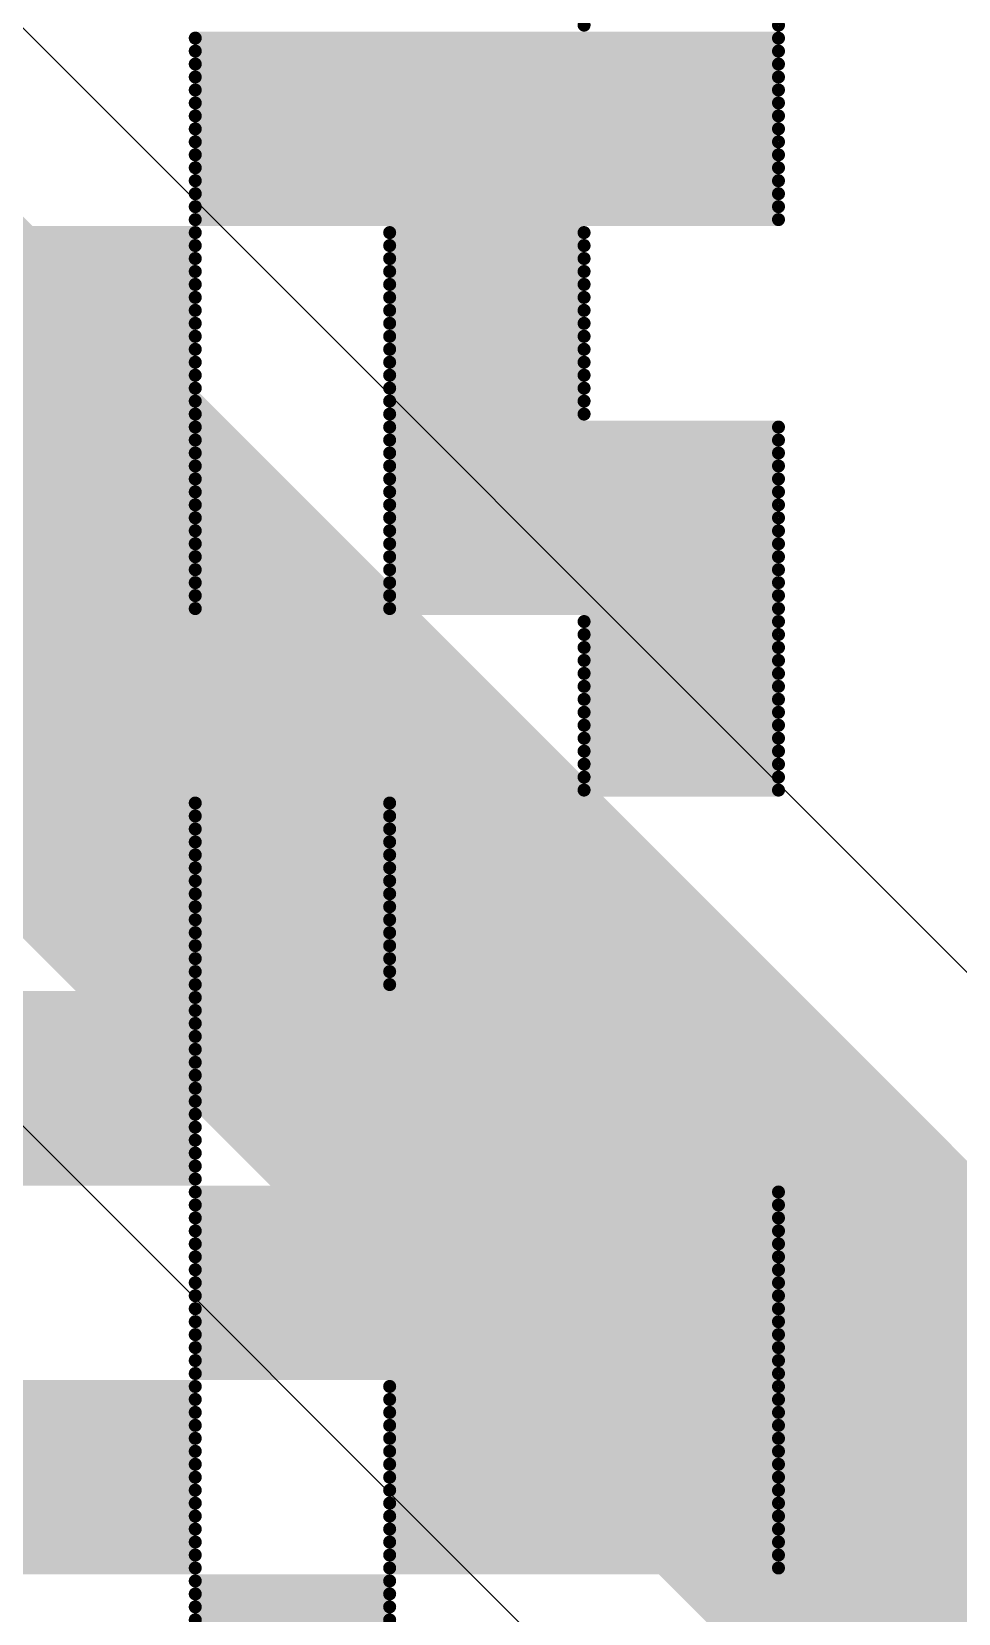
# Model space of a CAD drawing. Header units: millimetres. Extents: x 56 to 179, y 42 to 122.
# Drawn here: x 77.327 to 79.143, y 63.03 to 66.129 of the extents above; entities that cross this region are included whole.
import ezdxf

# ---------------------------------------------------------------- set-up
doc = ezdxf.new("R2010")
doc.units = ezdxf.units.MM
doc.layers.add('BottomLayer', color=5, linetype='Continuous')
doc.layers.add('TopOverlay', color=2, linetype='Continuous')

msp = doc.modelspace()

# ---------------------------------------------------------------- linework, layer by layer
at = {"layer": 'BottomLayer'}
for p, q in [((86.8978, 56.5479), (72.0405, 71.4052)), ((70.7422, 70.5524), (85.5995, 55.6951))]:
    msp.add_line(p, q, dxfattribs=at)
at = {"layer": 'BottomLayer', "const_width": 1}
msp.add_lwpolyline([(71.28, 71.0901), (86.36, 56.0101)], dxfattribs=at)
at = {"layer": 'TopOverlay', "const_width": 0.0254}
for points in [[(77.6478, 66.1162), (78.7908, 66.1162)], [(77.6478, 66.0908), (78.7908, 66.0908)], [(77.6478, 66.0654), (78.7908, 66.0654)], [(77.6478, 66.04), (78.7908, 66.04)], [(77.6478, 66.0146), (78.7908, 66.0146)], [(77.6478, 65.9892), (78.7908, 65.9892)], [(77.6478, 65.9638), (78.7908, 65.9638)], [(77.6478, 65.9384), (78.7908, 65.9384)], [(77.6478, 65.913), (78.7908, 65.913)], [(77.6478, 65.8876), (78.7908, 65.8876)], [(77.6478, 65.8622), (78.7908, 65.8622)], [(77.6478, 65.8368), (78.7908, 65.8368)], [(77.6478, 65.8114), (78.7908, 65.8114)], [(77.6478, 65.786), (78.7908, 65.786)], [(77.6478, 65.7606), (78.7908, 65.7606)], [(77.2668, 65.7352), (77.6478, 65.7352)], [(78.0288, 65.7352), (78.4098, 65.7352)], [(77.2668, 65.7098), (77.6478, 65.7098)], [(77.2668, 65.6844), (77.6478, 65.6844)], [(78.0288, 65.7098), (78.4098, 65.7098)], [(78.0288, 65.6844), (78.4098, 65.6844)], [(77.2668, 65.659), (77.6478, 65.659)], [(78.0288, 65.659), (78.4098, 65.659)], [(77.2668, 65.6336), (77.6478, 65.6336)], [(78.0288, 65.6336), (78.4098, 65.6336)], [(77.2668, 65.6082), (77.6478, 65.6082)], [(78.0288, 65.6082), (78.4098, 65.6082)], [(77.2668, 65.5828), (77.6478, 65.5828)], [(78.0288, 65.5828), (78.4098, 65.5828)], [(77.2668, 65.5574), (77.6478, 65.5574)], [(77.2668, 65.532), (77.6478, 65.532)], [(78.0288, 65.5574), (78.4098, 65.5574)], [(78.0288, 65.532), (78.4098, 65.532)], [(77.2668, 65.5066), (77.6478, 65.5066)], [(78.0288, 65.5066), (78.4098, 65.5066)], [(77.2668, 65.4812), (77.6478, 65.4812)], [(78.0288, 65.4812), (78.4098, 65.4812)], [(77.2668, 65.4558), (77.6478, 65.4558)], [(78.0288, 65.4558), (78.4098, 65.4558)], [(77.2668, 65.4304), (77.6478, 65.4304)], [(77.2668, 65.405), (77.6478, 65.405)], [(78.0288, 65.4304), (78.4098, 65.4304)], [(78.0288, 65.405), (78.4098, 65.405)], [(77.2668, 65.3796), (77.6478, 65.3796)], [(78.0288, 65.3796), (78.4098, 65.3796)], [(75.7682, 65.3542), (77.6478, 65.3542)], [(78.0288, 65.3542), (78.7908, 65.3542)], [(75.7682, 65.3288), (77.6478, 65.3288)], [(78.0288, 65.3288), (78.7908, 65.3288)], [(75.7682, 65.3034), (77.6478, 65.3034)], [(78.0288, 65.3034), (78.7908, 65.3034)], [(75.7682, 65.278), (77.6478, 65.278)], [(75.7682, 65.2526), (77.6478, 65.2526)], [(78.0288, 65.278), (78.7908, 65.278)], [(78.0288, 65.2526), (78.7908, 65.2526)], [(75.7682, 65.2272), (77.6478, 65.2272)], [(78.0288, 65.2272), (78.7908, 65.2272)], [(75.7682, 65.2018), (77.6478, 65.2018)], [(78.0288, 65.2018), (78.7908, 65.2018)], [(75.7682, 65.1764), (77.6478, 65.1764)], [(78.0288, 65.1764), (78.7908, 65.1764)], [(75.7682, 65.151), (77.6478, 65.151)], [(75.7682, 65.1256), (77.6478, 65.1256)], [(78.0288, 65.151), (78.7908, 65.151)], [(78.0288, 65.1256), (78.7908, 65.1256)], [(75.7682, 65.1002), (77.6478, 65.1002)], [(78.0288, 65.1002), (78.7908, 65.1002)], [(75.7682, 65.0748), (77.6478, 65.0748)], [(78.0288, 65.0748), (78.7908, 65.0748)], [(75.7682, 65.0494), (77.6478, 65.0494)], [(78.0288, 65.0494), (78.7908, 65.0494)], [(75.7682, 65.024), (77.6478, 65.024)], [(78.0288, 65.024), (78.7908, 65.024)], [(75.7682, 64.9986), (77.6478, 64.9986)], [(78.0288, 64.9986), (78.7908, 64.9986)], [(78.4098, 64.9732), (78.7908, 64.9732)], [(78.4098, 64.9478), (78.7908, 64.9478)], [(78.4098, 64.9224), (78.7908, 64.9224)], [(78.4098, 64.897), (78.7908, 64.897)], [(78.4098, 64.8716), (78.7908, 64.8716)], [(78.4098, 64.8462), (78.7908, 64.8462)], [(78.4098, 64.8208), (78.7908, 64.8208)], [(78.4098, 64.7954), (78.7908, 64.7954)], [(78.4098, 64.77), (78.7908, 64.77)], [(78.4098, 64.7446), (78.7908, 64.7446)], [(78.4098, 64.7192), (78.7908, 64.7192)], [(78.4098, 64.6938), (78.7908, 64.6938)], [(78.4098, 64.6684), (78.7908, 64.6684)], [(78.4098, 64.643), (78.7908, 64.643)], [(77.6478, 64.6176), (78.0288, 64.6176)], [(77.6478, 64.5922), (78.0288, 64.5922)], [(77.6478, 64.5668), (78.0288, 64.5668)], [(77.6478, 64.5414), (78.0288, 64.5414)], [(77.6478, 64.516), (78.0288, 64.516)], [(77.6478, 64.4906), (78.0288, 64.4906)], [(77.6478, 64.4652), (78.0288, 64.4652)], [(77.6478, 64.4398), (78.0288, 64.4398)], [(77.6478, 64.4144), (78.0288, 64.4144)], [(77.6478, 64.389), (78.0288, 64.389)], [(77.6478, 64.3636), (78.0288, 64.3636)], [(77.6478, 64.3382), (78.0288, 64.3382)], [(77.6478, 64.3128), (78.0288, 64.3128)], [(77.6478, 64.2874), (78.0288, 64.2874)], [(77.6478, 64.262), (78.0288, 64.262)], [(76.9112, 64.2366), (77.6478, 64.2366)], [(76.9112, 64.2112), (77.6478, 64.2112)], [(76.9112, 64.1858), (77.6478, 64.1858)], [(76.9112, 64.1604), (77.6478, 64.1604)], [(76.9112, 64.135), (77.6478, 64.135)], [(76.9112, 64.1096), (77.6478, 64.1096)], [(76.9112, 64.0842), (77.6478, 64.0842)], [(76.9112, 64.0588), (77.6478, 64.0588)], [(76.9112, 64.0334), (77.6478, 64.0334)], [(76.9112, 64.008), (77.6478, 64.008)], [(76.9112, 63.9826), (77.6478, 63.9826)], [(76.9112, 63.9572), (77.6478, 63.9572)], [(76.9112, 63.9318), (77.6478, 63.9318)], [(76.9112, 63.9064), (77.6478, 63.9064)], [(76.9112, 63.881), (77.6478, 63.881)], [(77.6478, 63.8556), (78.7908, 63.8556)], [(77.6478, 63.8302), (78.7908, 63.8302)], [(77.6478, 63.8048), (78.7908, 63.8048)], [(77.6478, 63.7794), (78.7908, 63.7794)], [(77.6478, 63.754), (78.7908, 63.754)], [(77.6478, 63.7286), (78.7908, 63.7286)], [(77.6478, 63.7032), (78.7908, 63.7032)], [(77.6478, 63.6778), (78.7908, 63.6778)], [(77.6478, 63.6524), (78.7908, 63.6524)], [(77.6478, 63.627), (78.7908, 63.627)], [(77.6478, 63.6016), (78.7908, 63.6016)], [(77.6478, 63.5762), (78.7908, 63.5762)], [(77.6478, 63.5508), (78.7908, 63.5508)], [(77.6478, 63.5254), (78.7908, 63.5254)], [(77.6478, 63.5), (78.7908, 63.5)], [(76.9112, 63.4746), (77.6478, 63.4746)], [(78.0288, 63.4746), (78.7908, 63.4746)], [(76.9112, 63.4492), (77.6478, 63.4492)], [(76.9112, 63.4238), (77.6478, 63.4238)], [(78.0288, 63.4492), (78.7908, 63.4492)], [(78.0288, 63.4238), (78.7908, 63.4238)], [(76.9112, 63.3984), (77.6478, 63.3984)], [(78.0288, 63.3984), (78.7908, 63.3984)], [(76.9112, 63.373), (77.6478, 63.373)], [(78.0288, 63.373), (78.7908, 63.373)], [(76.9112, 63.3476), (77.6478, 63.3476)], [(78.0288, 63.3476), (78.7908, 63.3476)], [(76.9112, 63.3222), (77.6478, 63.3222)], [(76.9112, 63.2968), (77.6478, 63.2968)], [(78.0288, 63.3222), (78.7908, 63.3222)], [(78.0288, 63.2968), (78.7908, 63.2968)], [(76.9112, 63.2714), (77.6478, 63.2714)], [(78.0288, 63.2714), (78.7908, 63.2714)], [(76.9112, 63.246), (77.6478, 63.246)], [(78.0288, 63.246), (78.7908, 63.246)], [(76.9112, 63.2206), (77.6478, 63.2206)], [(78.0288, 63.2206), (78.7908, 63.2206)], [(76.9112, 63.1952), (77.6478, 63.1952)], [(78.0288, 63.1952), (78.7908, 63.1952)], [(76.9112, 63.1698), (77.6478, 63.1698)], [(76.9112, 63.1444), (77.6478, 63.1444)], [(78.0288, 63.1698), (78.7908, 63.1698)], [(78.0288, 63.1444), (78.7908, 63.1444)], [(76.9112, 63.119), (77.6478, 63.119)], [(78.0288, 63.119), (78.7908, 63.119)], [(77.6478, 63.0936), (78.0288, 63.0936)], [(77.6478, 63.0682), (78.0288, 63.0682)], [(77.6478, 63.0428), (78.0288, 63.0428)], [(77.6478, 63.0174), (78.0288, 63.0174)]]:
    msp.add_lwpolyline(points, dxfattribs=at)
at = {"layer": 'TopOverlay', "const_width": 0.0127}
for points in [[(77.6414, 66.1162, 1), (77.6542, 66.1162, 1)], [(78.4034, 66.1416, 1), (78.4162, 66.1416, 1)], [(78.7844, 66.1416, 1), (78.7972, 66.1416, 1)], [(78.7844, 66.1162, 1), (78.7972, 66.1162, 1)], [(77.6414, 66.0908, 1), (77.6542, 66.0908, 1)], [(78.7844, 66.0908, 1), (78.7972, 66.0908, 1)], [(77.6414, 66.0654, 1), (77.6542, 66.0654, 1)], [(78.7844, 66.0654, 1), (78.7972, 66.0654, 1)], [(77.6414, 66.04, 1), (77.6542, 66.04, 1)], [(78.7844, 66.04, 1), (78.7972, 66.04, 1)], [(77.6414, 66.0146, 1), (77.6542, 66.0146, 1)], [(78.7844, 66.0146, 1), (78.7972, 66.0146, 1)], [(77.6414, 65.9892, 1), (77.6542, 65.9892, 1)], [(77.6414, 65.9638, 1), (77.6542, 65.9638, 1)], [(78.7844, 65.9892, 1), (78.7972, 65.9892, 1)], [(78.7844, 65.9638, 1), (78.7972, 65.9638, 1)], [(77.6414, 65.9384, 1), (77.6542, 65.9384, 1)], [(78.7844, 65.9384, 1), (78.7972, 65.9384, 1)], [(77.6414, 65.913, 1), (77.6542, 65.913, 1)], [(78.7844, 65.913, 1), (78.7972, 65.913, 1)], [(77.6414, 65.8876, 1), (77.6542, 65.8876, 1)], [(78.7844, 65.8876, 1), (78.7972, 65.8876, 1)], [(77.6414, 65.8622, 1), (77.6542, 65.8622, 1)], [(77.6414, 65.8368, 1), (77.6542, 65.8368, 1)], [(78.7844, 65.8622, 1), (78.7972, 65.8622, 1)], [(78.7844, 65.8368, 1), (78.7972, 65.8368, 1)], [(77.6414, 65.8114, 1), (77.6542, 65.8114, 1)], [(78.7844, 65.8114, 1), (78.7972, 65.8114, 1)], [(77.6414, 65.786, 1), (77.6542, 65.786, 1)], [(78.7844, 65.786, 1), (78.7972, 65.786, 1)], [(77.6414, 65.7606, 1), (77.6542, 65.7606, 1)], [(78.7844, 65.7606, 1), (78.7972, 65.7606, 1)], [(77.6414, 65.7352, 1), (77.6542, 65.7352, 1)], [(78.0224, 65.7352, 1), (78.0352, 65.7352, 1)], [(78.4034, 65.7352, 1), (78.4162, 65.7352, 1)], [(77.6414, 65.7098, 1), (77.6542, 65.7098, 1)], [(77.6414, 65.6844, 1), (77.6542, 65.6844, 1)], [(78.0224, 65.7098, 1), (78.0352, 65.7098, 1)], [(78.0224, 65.6844, 1), (78.0352, 65.6844, 1)], [(78.4034, 65.7098, 1), (78.4162, 65.7098, 1)], [(78.4034, 65.6844, 1), (78.4162, 65.6844, 1)], [(77.6414, 65.659, 1), (77.6542, 65.659, 1)], [(78.0224, 65.659, 1), (78.0352, 65.659, 1)], [(78.4034, 65.659, 1), (78.4162, 65.659, 1)], [(77.6414, 65.6336, 1), (77.6542, 65.6336, 1)], [(78.0224, 65.6336, 1), (78.0352, 65.6336, 1)], [(78.4034, 65.6336, 1), (78.4162, 65.6336, 1)], [(77.6414, 65.6082, 1), (77.6542, 65.6082, 1)], [(78.0224, 65.6082, 1), (78.0352, 65.6082, 1)], [(78.4034, 65.6082, 1), (78.4162, 65.6082, 1)], [(77.6414, 65.5828, 1), (77.6542, 65.5828, 1)], [(78.0224, 65.5828, 1), (78.0352, 65.5828, 1)], [(78.4034, 65.5828, 1), (78.4162, 65.5828, 1)], [(77.6414, 65.5574, 1), (77.6542, 65.5574, 1)], [(77.6414, 65.532, 1), (77.6542, 65.532, 1)], [(78.0224, 65.5574, 1), (78.0352, 65.5574, 1)], [(78.0224, 65.532, 1), (78.0352, 65.532, 1)], [(78.4034, 65.5574, 1), (78.4162, 65.5574, 1)], [(78.4034, 65.532, 1), (78.4162, 65.532, 1)], [(77.6414, 65.5066, 1), (77.6542, 65.5066, 1)], [(78.0224, 65.5066, 1), (78.0352, 65.5066, 1)], [(78.4034, 65.5066, 1), (78.4162, 65.5066, 1)], [(77.6414, 65.4812, 1), (77.6542, 65.4812, 1)], [(78.0224, 65.4812, 1), (78.0352, 65.4812, 1)], [(78.4034, 65.4812, 1), (78.4162, 65.4812, 1)], [(77.6414, 65.4558, 1), (77.6542, 65.4558, 1)], [(78.0224, 65.4558, 1), (78.0352, 65.4558, 1)], [(78.4034, 65.4558, 1), (78.4162, 65.4558, 1)], [(77.6414, 65.4304, 1), (77.6542, 65.4304, 1)], [(77.6414, 65.405, 1), (77.6542, 65.405, 1)], [(78.0224, 65.4304, 1), (78.0352, 65.4304, 1)], [(78.0224, 65.405, 1), (78.0352, 65.405, 1)], [(78.4034, 65.4304, 1), (78.4162, 65.4304, 1)], [(78.4034, 65.405, 1), (78.4162, 65.405, 1)], [(77.6414, 65.3796, 1), (77.6542, 65.3796, 1)], [(78.0224, 65.3796, 1), (78.0352, 65.3796, 1)], [(78.4034, 65.3796, 1), (78.4162, 65.3796, 1)], [(77.6414, 65.3542, 1), (77.6542, 65.3542, 1)], [(78.0224, 65.3542, 1), (78.0352, 65.3542, 1)], [(78.7844, 65.3542, 1), (78.7972, 65.3542, 1)], [(77.6414, 65.3288, 1), (77.6542, 65.3288, 1)], [(78.0224, 65.3288, 1), (78.0352, 65.3288, 1)], [(78.7844, 65.3288, 1), (78.7972, 65.3288, 1)], [(77.6414, 65.3034, 1), (77.6542, 65.3034, 1)], [(78.0224, 65.3034, 1), (78.0352, 65.3034, 1)], [(78.7844, 65.3034, 1), (78.7972, 65.3034, 1)], [(77.6414, 65.278, 1), (77.6542, 65.278, 1)], [(77.6414, 65.2526, 1), (77.6542, 65.2526, 1)], [(78.0224, 65.278, 1), (78.0352, 65.278, 1)], [(78.0224, 65.2526, 1), (78.0352, 65.2526, 1)], [(78.7844, 65.278, 1), (78.7972, 65.278, 1)], [(78.7844, 65.2526, 1), (78.7972, 65.2526, 1)], [(77.6414, 65.2272, 1), (77.6542, 65.2272, 1)], [(78.0224, 65.2272, 1), (78.0352, 65.2272, 1)], [(78.7844, 65.2272, 1), (78.7972, 65.2272, 1)], [(77.6414, 65.2018, 1), (77.6542, 65.2018, 1)], [(78.0224, 65.2018, 1), (78.0352, 65.2018, 1)], [(78.7844, 65.2018, 1), (78.7972, 65.2018, 1)], [(77.6414, 65.1764, 1), (77.6542, 65.1764, 1)], [(78.0224, 65.1764, 1), (78.0352, 65.1764, 1)], [(78.7844, 65.1764, 1), (78.7972, 65.1764, 1)], [(77.6414, 65.151, 1), (77.6542, 65.151, 1)], [(77.6414, 65.1256, 1), (77.6542, 65.1256, 1)], [(78.0224, 65.151, 1), (78.0352, 65.151, 1)], [(78.0224, 65.1256, 1), (78.0352, 65.1256, 1)], [(78.7844, 65.151, 1), (78.7972, 65.151, 1)], [(78.7844, 65.1256, 1), (78.7972, 65.1256, 1)], [(77.6414, 65.1002, 1), (77.6542, 65.1002, 1)], [(78.0224, 65.1002, 1), (78.0352, 65.1002, 1)], [(78.7844, 65.1002, 1), (78.7972, 65.1002, 1)], [(77.6414, 65.0748, 1), (77.6542, 65.0748, 1)], [(78.0224, 65.0748, 1), (78.0352, 65.0748, 1)], [(78.7844, 65.0748, 1), (78.7972, 65.0748, 1)], [(77.6414, 65.0494, 1), (77.6542, 65.0494, 1)], [(78.0224, 65.0494, 1), (78.0352, 65.0494, 1)], [(78.7844, 65.0494, 1), (78.7972, 65.0494, 1)], [(77.6414, 65.024, 1), (77.6542, 65.024, 1)], [(78.0224, 65.024, 1), (78.0352, 65.024, 1)], [(78.7844, 65.024, 1), (78.7972, 65.024, 1)], [(77.6414, 64.9986, 1), (77.6542, 64.9986, 1)], [(78.0224, 64.9986, 1), (78.0352, 64.9986, 1)], [(78.4034, 64.9732, 1), (78.4162, 64.9732, 1)], [(78.7844, 64.9986, 1), (78.7972, 64.9986, 1)], [(78.7844, 64.9732, 1), (78.7972, 64.9732, 1)], [(78.4034, 64.9478, 1), (78.4162, 64.9478, 1)], [(78.7844, 64.9478, 1), (78.7972, 64.9478, 1)], [(78.4034, 64.9224, 1), (78.4162, 64.9224, 1)], [(78.7844, 64.9224, 1), (78.7972, 64.9224, 1)], [(78.4034, 64.897, 1), (78.4162, 64.897, 1)], [(78.7844, 64.897, 1), (78.7972, 64.897, 1)], [(78.4034, 64.8716, 1), (78.4162, 64.8716, 1)], [(78.4034, 64.8462, 1), (78.4162, 64.8462, 1)], [(78.7844, 64.8716, 1), (78.7972, 64.8716, 1)], [(78.7844, 64.8462, 1), (78.7972, 64.8462, 1)], [(78.4034, 64.8208, 1), (78.4162, 64.8208, 1)], [(78.7844, 64.8208, 1), (78.7972, 64.8208, 1)], [(78.4034, 64.7954, 1), (78.4162, 64.7954, 1)], [(78.7844, 64.7954, 1), (78.7972, 64.7954, 1)], [(78.4034, 64.77, 1), (78.4162, 64.77, 1)], [(78.7844, 64.77, 1), (78.7972, 64.77, 1)], [(78.4034, 64.7446, 1), (78.4162, 64.7446, 1)], [(78.7844, 64.7446, 1), (78.7972, 64.7446, 1)], [(78.4034, 64.7192, 1), (78.4162, 64.7192, 1)], [(78.4034, 64.6938, 1), (78.4162, 64.6938, 1)], [(78.7844, 64.7192, 1), (78.7972, 64.7192, 1)], [(78.7844, 64.6938, 1), (78.7972, 64.6938, 1)], [(78.4034, 64.6684, 1), (78.4162, 64.6684, 1)], [(78.7844, 64.6684, 1), (78.7972, 64.6684, 1)], [(78.4034, 64.643, 1), (78.4162, 64.643, 1)], [(78.7844, 64.643, 1), (78.7972, 64.643, 1)], [(77.6414, 64.6176, 1), (77.6542, 64.6176, 1)], [(78.0224, 64.6176, 1), (78.0352, 64.6176, 1)], [(77.6414, 64.5922, 1), (77.6542, 64.5922, 1)], [(77.6414, 64.5668, 1), (77.6542, 64.5668, 1)], [(78.0224, 64.5922, 1), (78.0352, 64.5922, 1)], [(78.0224, 64.5668, 1), (78.0352, 64.5668, 1)], [(77.6414, 64.5414, 1), (77.6542, 64.5414, 1)], [(78.0224, 64.5414, 1), (78.0352, 64.5414, 1)], [(77.6414, 64.516, 1), (77.6542, 64.516, 1)], [(78.0224, 64.516, 1), (78.0352, 64.516, 1)], [(77.6414, 64.4906, 1), (77.6542, 64.4906, 1)], [(78.0224, 64.4906, 1), (78.0352, 64.4906, 1)], [(77.6414, 64.4652, 1), (77.6542, 64.4652, 1)], [(78.0224, 64.4652, 1), (78.0352, 64.4652, 1)], [(77.6414, 64.4398, 1), (77.6542, 64.4398, 1)], [(77.6414, 64.4144, 1), (77.6542, 64.4144, 1)], [(78.0224, 64.4398, 1), (78.0352, 64.4398, 1)], [(78.0224, 64.4144, 1), (78.0352, 64.4144, 1)], [(77.6414, 64.389, 1), (77.6542, 64.389, 1)], [(78.0224, 64.389, 1), (78.0352, 64.389, 1)], [(77.6414, 64.3636, 1), (77.6542, 64.3636, 1)], [(78.0224, 64.3636, 1), (78.0352, 64.3636, 1)], [(77.6414, 64.3382, 1), (77.6542, 64.3382, 1)], [(78.0224, 64.3382, 1), (78.0352, 64.3382, 1)], [(77.6414, 64.3128, 1), (77.6542, 64.3128, 1)], [(77.6414, 64.2874, 1), (77.6542, 64.2874, 1)], [(78.0224, 64.3128, 1), (78.0352, 64.3128, 1)], [(78.0224, 64.2874, 1), (78.0352, 64.2874, 1)], [(77.6414, 64.262, 1), (77.6542, 64.262, 1)], [(78.0224, 64.262, 1), (78.0352, 64.262, 1)], [(77.6414, 64.2366, 1), (77.6542, 64.2366, 1)], [(77.6414, 64.2112, 1), (77.6542, 64.2112, 1)], [(77.6414, 64.1858, 1), (77.6542, 64.1858, 1)], [(77.6414, 64.1604, 1), (77.6542, 64.1604, 1)], [(77.6414, 64.135, 1), (77.6542, 64.135, 1)], [(77.6414, 64.1096, 1), (77.6542, 64.1096, 1)], [(77.6414, 64.0842, 1), (77.6542, 64.0842, 1)], [(77.6414, 64.0588, 1), (77.6542, 64.0588, 1)], [(77.6414, 64.0334, 1), (77.6542, 64.0334, 1)], [(77.6414, 64.008, 1), (77.6542, 64.008, 1)], [(77.6414, 63.9826, 1), (77.6542, 63.9826, 1)], [(77.6414, 63.9572, 1), (77.6542, 63.9572, 1)], [(77.6414, 63.9318, 1), (77.6542, 63.9318, 1)], [(77.6414, 63.9064, 1), (77.6542, 63.9064, 1)], [(77.6414, 63.881, 1), (77.6542, 63.881, 1)], [(77.6414, 63.8556, 1), (77.6542, 63.8556, 1)], [(78.7844, 63.8556, 1), (78.7972, 63.8556, 1)], [(77.6414, 63.8302, 1), (77.6542, 63.8302, 1)], [(78.7844, 63.8302, 1), (78.7972, 63.8302, 1)], [(77.6414, 63.8048, 1), (77.6542, 63.8048, 1)], [(78.7844, 63.8048, 1), (78.7972, 63.8048, 1)], [(77.6414, 63.7794, 1), (77.6542, 63.7794, 1)], [(78.7844, 63.7794, 1), (78.7972, 63.7794, 1)], [(77.6414, 63.754, 1), (77.6542, 63.754, 1)], [(78.7844, 63.754, 1), (78.7972, 63.754, 1)], [(77.6414, 63.7286, 1), (77.6542, 63.7286, 1)], [(77.6414, 63.7032, 1), (77.6542, 63.7032, 1)], [(78.7844, 63.7286, 1), (78.7972, 63.7286, 1)], [(78.7844, 63.7032, 1), (78.7972, 63.7032, 1)], [(77.6414, 63.6778, 1), (77.6542, 63.6778, 1)], [(78.7844, 63.6778, 1), (78.7972, 63.6778, 1)], [(77.6414, 63.6524, 1), (77.6542, 63.6524, 1)], [(78.7844, 63.6524, 1), (78.7972, 63.6524, 1)], [(77.6414, 63.627, 1), (77.6542, 63.627, 1)], [(78.7844, 63.627, 1), (78.7972, 63.627, 1)], [(77.6414, 63.6016, 1), (77.6542, 63.6016, 1)], [(77.6414, 63.5762, 1), (77.6542, 63.5762, 1)], [(78.7844, 63.6016, 1), (78.7972, 63.6016, 1)], [(78.7844, 63.5762, 1), (78.7972, 63.5762, 1)], [(77.6414, 63.5508, 1), (77.6542, 63.5508, 1)], [(78.7844, 63.5508, 1), (78.7972, 63.5508, 1)], [(77.6414, 63.5254, 1), (77.6542, 63.5254, 1)], [(78.7844, 63.5254, 1), (78.7972, 63.5254, 1)], [(77.6414, 63.5, 1), (77.6542, 63.5, 1)], [(78.7844, 63.5, 1), (78.7972, 63.5, 1)], [(77.6414, 63.4746, 1), (77.6542, 63.4746, 1)], [(78.0224, 63.4746, 1), (78.0352, 63.4746, 1)], [(78.7844, 63.4746, 1), (78.7972, 63.4746, 1)], [(77.6414, 63.4492, 1), (77.6542, 63.4492, 1)], [(77.6414, 63.4238, 1), (77.6542, 63.4238, 1)], [(78.0224, 63.4492, 1), (78.0352, 63.4492, 1)], [(78.0224, 63.4238, 1), (78.0352, 63.4238, 1)], [(78.7844, 63.4492, 1), (78.7972, 63.4492, 1)], [(78.7844, 63.4238, 1), (78.7972, 63.4238, 1)], [(77.6414, 63.3984, 1), (77.6542, 63.3984, 1)], [(78.0224, 63.3984, 1), (78.0352, 63.3984, 1)], [(78.7844, 63.3984, 1), (78.7972, 63.3984, 1)], [(77.6414, 63.373, 1), (77.6542, 63.373, 1)], [(78.0224, 63.373, 1), (78.0352, 63.373, 1)], [(78.7844, 63.373, 1), (78.7972, 63.373, 1)], [(77.6414, 63.3476, 1), (77.6542, 63.3476, 1)], [(78.0224, 63.3476, 1), (78.0352, 63.3476, 1)], [(78.7844, 63.3476, 1), (78.7972, 63.3476, 1)], [(77.6414, 63.3222, 1), (77.6542, 63.3222, 1)], [(77.6414, 63.2968, 1), (77.6542, 63.2968, 1)], [(78.0224, 63.3222, 1), (78.0352, 63.3222, 1)], [(78.0224, 63.2968, 1), (78.0352, 63.2968, 1)], [(78.7844, 63.3222, 1), (78.7972, 63.3222, 1)], [(78.7844, 63.2968, 1), (78.7972, 63.2968, 1)], [(77.6414, 63.2714, 1), (77.6542, 63.2714, 1)], [(78.0224, 63.2714, 1), (78.0352, 63.2714, 1)], [(78.7844, 63.2714, 1), (78.7972, 63.2714, 1)], [(77.6414, 63.246, 1), (77.6542, 63.246, 1)], [(78.0224, 63.246, 1), (78.0352, 63.246, 1)], [(78.7844, 63.246, 1), (78.7972, 63.246, 1)], [(77.6414, 63.2206, 1), (77.6542, 63.2206, 1)], [(78.0224, 63.2206, 1), (78.0352, 63.2206, 1)], [(78.7844, 63.2206, 1), (78.7972, 63.2206, 1)], [(77.6414, 63.1952, 1), (77.6542, 63.1952, 1)], [(78.0224, 63.1952, 1), (78.0352, 63.1952, 1)], [(78.7844, 63.1952, 1), (78.7972, 63.1952, 1)], [(77.6414, 63.1698, 1), (77.6542, 63.1698, 1)], [(77.6414, 63.1444, 1), (77.6542, 63.1444, 1)], [(78.0224, 63.1698, 1), (78.0352, 63.1698, 1)], [(78.0224, 63.1444, 1), (78.0352, 63.1444, 1)], [(78.7844, 63.1698, 1), (78.7972, 63.1698, 1)], [(78.7844, 63.1444, 1), (78.7972, 63.1444, 1)], [(77.6414, 63.119, 1), (77.6542, 63.119, 1)], [(78.0224, 63.119, 1), (78.0352, 63.119, 1)], [(78.7844, 63.119, 1), (78.7972, 63.119, 1)], [(77.6414, 63.0936, 1), (77.6542, 63.0936, 1)], [(78.0224, 63.0936, 1), (78.0352, 63.0936, 1)], [(77.6414, 63.0682, 1), (77.6542, 63.0682, 1)], [(78.0224, 63.0682, 1), (78.0352, 63.0682, 1)], [(77.6414, 63.0428, 1), (77.6542, 63.0428, 1)], [(77.6414, 63.0174, 1), (77.6542, 63.0174, 1)], [(78.0224, 63.0428, 1), (78.0352, 63.0428, 1)], [(78.0224, 63.0174, 1), (78.0352, 63.0174, 1)]]:
    msp.add_lwpolyline(points, format="xyb", close=True, dxfattribs=at)

doc.saveas('drawing.dxf')
